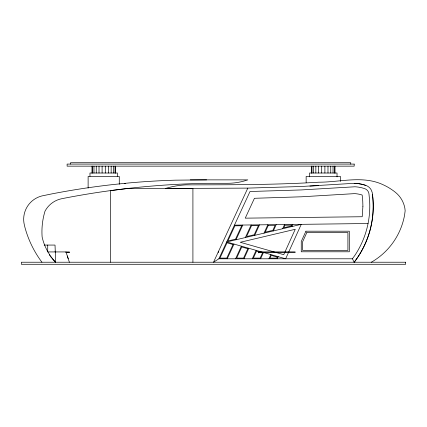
<?xml version="1.0" encoding="UTF-8"?>
<svg xmlns="http://www.w3.org/2000/svg" width="427" height="427" viewBox="0 0 427 427"><rect width="100%" height="100%" fill="white"/><g stroke="black" fill="none" stroke-linecap="round" stroke-linejoin="round"><path stroke-width="0.64" d="M277.299 258.794L278.255 256.686M291.951 226.534L292.901 224.437M268.951 258.794L270.867 254.577M282.637 228.739L284.553 224.538M243.993 258.794L248.792 248.284M254.705 235.341L259.499 224.842M252.256 258.794L256.115 250.371M264.003 233.142L267.846 224.741M260.603 258.794L263.491 252.474M273.323 230.938L276.2 224.639M227.217 258.794L234.012 244.068M236.003 239.76L242.798 225.045M235.565 258.794L241.378 246.165M245.344 237.551L251.145 224.944M352.419 258.794L354.18 262.226A91.426 91.426 0 0 0 370.903 226.886L372.147 220.439A91.426 91.426 0 0 0 372.44 194.264L372.168 192.337L371.063 189.636A9.762 9.762 0 0 0 365.875 185.419A38.702 38.702 0 0 0 354.18 183.306L301.035 186.514L247.815 188.11L213.5 262.226L218.87 258.794L352.419 258.794L354.832 255.426A88.704 88.704 0 0 0 369.595 200.471L368.949 193.767A6.33 6.33 0 0 0 365.336 188.899L363.905 188.387A36.519 36.519 0 0 0 354.986 186.775L301.19 189.94L250.025 191.504L218.87 258.794M67.301 255.965L68.213 258.703M65.955 252.619L69.387 252.405L69.387 251.93L47.723 251.93L47.723 245.066M309.895 186.087L318.761 185.622M234.444 225.146L368.058 223.524M190.261 179.874L247.815 179.874A63.479 63.479 0 0 1 227.223 183.306L206.636 183.306A819.771 819.771 0 0 0 127.278 188.51L114.121 190.127A819.771 819.771 0 0 0 61.787 198.704A24.344 24.344 0 0 0 45.016 211.141A70.866 70.866 0 0 0 42.129 237.038A53.284 53.284 0 0 0 55.665 262.226L55.019 245.066L44.136 245.066M125.399 183.306L124.289 183.418M247.815 188.11L165.462 188.483A83.377 83.377 0 0 1 186.049 184.864C230.297 184.779 274.577 184.918 318.761 182.196C340.068 182.276 362.683 175.193 382.966 184.677A57.298 57.298 0 0 1 395.498 192.39A26.351 26.351 0 0 1 404.871 208.291L405.154 210.767L404.609 214.92A68.208 68.208 0 0 1 371.335 262.226M55.019 251.241L55.665 251.241L55.665 251.93M258.757 251.887L295.132 251.887L295.132 252.576L258.757 252.576M66.121 252.405L69.387 252.405M206.636 179.874L175.492 180.157A767.196 767.196 0 0 0 128.863 182.953L113.368 184.517A767.196 767.196 0 0 0 51.8 193.901L41.937 195.924A24.088 24.088 0 0 0 24.371 225.05L25.028 227.73A102.939 102.939 0 0 0 41.937 262.226M274.887 252.154L240.257 242.28L295.244 229.283L283.741 254.679L276.12 252.506M262.258 252.122L226.657 241.97L301.254 224.335L285.642 258.794L264.105 252.651M260.118 252.224L256.494 251.193L253.328 258.105L260.16 258.105L262.536 252.917L261.324 252.57M65.955 251.93L69.387 262.226M350.748 164.091L350.748 162.719L70.546 162.719L70.546 164.091M340.458 181.432L340.458 176.442L306.143 176.442L306.143 182.681M337.026 176.874L337.026 173.01L309.575 173.01L309.575 176.874M335.014 166.151L335.014 173.223M334.613 166.151L334.613 173.01M333.017 166.151L333.017 173.01M330.754 166.151L330.754 173.01M327.984 166.151L327.984 173.01M324.899 166.151L324.899 173.01M321.702 166.151L321.702 173.01M318.611 166.151L318.611 173.01M315.847 166.151L315.847 173.01M313.583 166.151L313.583 173.01M311.988 166.151L311.988 173.01M311.587 166.151L311.587 173.223M258.757 251.674L258.757 252.917M218.266 251.588L218.266 252.619M192.913 262.226L192.913 188.435L127.967 188.435L110.561 190.618L110.561 262.226M119.277 184.245L119.277 176.442L88.122 176.442L88.122 188.147M117.425 176.298L117.425 173.01L89.974 173.01L89.974 176.298M115.413 166.151L115.413 173.223M115.012 166.151L115.012 173.01M113.417 166.151L113.417 173.01M111.153 166.151L111.153 173.01M108.389 166.151L108.389 173.01M105.298 166.151L105.298 173.01M102.101 166.151L102.101 173.01M99.016 166.151L99.016 173.01M96.246 166.151L96.246 173.01M93.983 166.151L93.983 173.01M92.387 166.151L92.387 173.01M91.986 166.151L91.986 173.223M55.665 262.226A36.861 36.861 0 0 1 51.913 258.282M51.235 257.428A36.861 36.861 0 0 1 50.583 256.558M49.954 255.666A36.861 36.861 0 0 1 49.356 254.759M372.44 194.264A92.136 92.136 0 0 1 354.18 262.226M354.18 183.306A39.951 39.951 0 0 1 365.875 185.419M362.907 206.252L362.219 216.735L245.247 218.154L254.444 198.288L301.499 196.794L354.613 193.628A29.66 29.66 0 0 1 361.856 194.936L362.171 195.038L362.742 200.914L362.907 206.252M277.299 257.129L276.856 258.105L270.019 258.105L271.252 255.399L277.299 257.129M291.828 225.136L291.465 225.947L283.843 227.746L284.996 225.221L291.828 225.136M305.924 231.199L301.254 241.495L301.254 251.786L349.291 251.786L349.291 231.199L305.924 231.199M306.81 232.571L302.626 241.789L302.626 250.414L347.914 250.414L347.914 232.571L306.81 232.571M247.836 248.722L243.555 258.105L236.633 258.105L241.751 246.987L247.836 248.722M258.426 225.541L254.22 234.749L246.555 236.563L251.588 225.627L258.426 225.541M268.289 225.424L265.21 232.149L272.837 230.35L275.127 225.339L268.289 225.424M233.057 244.506L226.78 258.105L219.942 258.105L227.036 242.792L233.057 244.506M241.719 225.744L235.523 239.168L227.874 240.977L234.887 225.83L241.719 225.744M354.18 164.091L67.114 164.091L67.114 166.151L354.18 166.151L354.18 164.091M405.65 262.226L21.35 262.226L21.35 264.281L405.65 264.281L405.65 262.226"/></g></svg>
